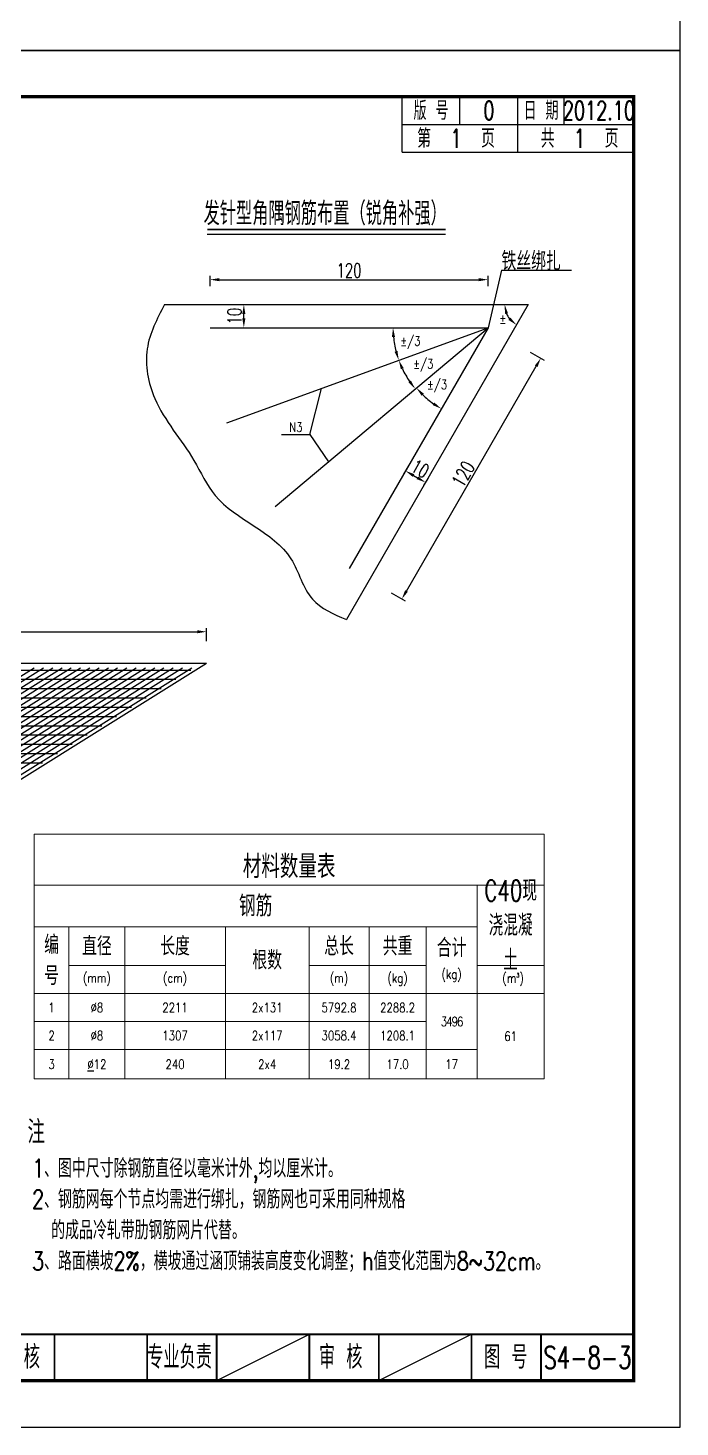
# Model space of a CAD drawing. Header units: millimetres. Extents: x -475 to 1205, y -1212 to 867.
# Drawn here: x -195.9 to -55.2, y -321.1 to -19.3 of the extents above; entities that cross this region are included whole.
import ezdxf
from ezdxf.enums import TextEntityAlignment as Align

# ---------------------------------------------------------------- set-up
doc = ezdxf.new("R2010")
doc.units = ezdxf.units.MM
doc.header["$LTSCALE"] = 0.25
doc.header["$PDMODE"] = 32
doc.header["$PDSIZE"] = 0.5
for name, color, linetype in [('0_yellow', 2, 'Continuous'), ('图框', 7, 'Continuous'), ('尺寸标注', 2, 'Continuous'), ('文字', 7, 'Continuous'), ('文字字符', 7, 'Continuous'), ('标注', 4, 'Continuous'), ('次轮廓线', 7, 'Continuous'), ('结构', 7, 'Continuous'), ('表格', 7, 'Continuous'), ('钢筋', 6, 'Continuous')]:
    doc.layers.add(name, color=color, linetype=linetype)
doc.styles.add('DESIGN', font='romans9_.shx', dxfattribs={"width": 0.8, "bigfont": 'hztxt.shx'})
doc.styles.get("Standard").update_dxf_attribs({"font": 'simplex1.shx', "width": 0.7, "bigfont": 'hztxt.shx'})
doc.styles.add('text', font='romans__.shx', dxfattribs={"width": 0.8, "bigfont": 'hztxt.shx'})
doc.styles.add('汉字', font='simplex1.shx', dxfattribs={"width": 0.8, "bigfont": 'hztxt.shx'})
doc.dimstyles.new('STANDARD-200', dxfattribs={"dimscale": 0, "dimtxt": 3, "dimasz": 2, "dimexe": 0.8, "dimexo": 1, "dimgap": 0.5, "dimtad": 1, "dimdec": 0, "dimlfac": 20, "dimzin": 9, "dimdsep": 46, "dimtxsty": 'Standard', "dimcen": 0.5, "dimclrd": 256, "dimclre": 256, "dimclrt": 7, "dimadec": 0, "dimazin": 2, "dimtfac": 1, "dimtdec": 0, "dimtix": 1, "dimtmove": 2, "dimatfit": 3, "dimfxl": 0, "dimtolj": 1, "dimtzin": 0, "dimlwd": -1, "dimlwe": -1, "dimarcsym": 0})
doc.dimstyles.new('STANDARD-250', dxfattribs={"dimscale": 0, "dimtxt": 3, "dimasz": 2, "dimexe": 0.8, "dimexo": 1, "dimgap": 0.5, "dimtad": 1, "dimdec": 0, "dimlfac": 25, "dimzin": 9, "dimdsep": 46, "dimtxsty": 'Standard', "dimcen": 0.5, "dimclrd": 256, "dimclre": 256, "dimclrt": 7, "dimadec": 0, "dimazin": 2, "dimtfac": 1, "dimtdec": 0, "dimtix": 1, "dimtmove": 2, "dimatfit": 3, "dimfxl": 0, "dimtolj": 1, "dimtzin": 0, "dimlwd": -1, "dimlwe": -1, "dimarcsym": 0})

# ---------------------------------------------------------------- blocks, each defined once
blk = doc.blocks.new('123')
at = {"layer": '图框', "color": 2}
blk.add_lwpolyline([(370.03, 635.68), (370.03, 932.68), (-49.97, 932.68), (-49.97, 635.68)], close=True, dxfattribs=at)
blk = doc.blocks.new('series')
at = {"width": 0.75}
for tag, height, p in [('页码', 4, (-35, -19)), ('图名', 5, (-220, -282)), ('图号', 5, (-20, -282))]:
    blk.add_attdef(tag, text='', height=height, dxfattribs=at).set_placement(p, align=Align.MIDDLE_CENTER)
blk = doc.blocks.new('*D844')
at = {"layer": 'Defpoints', "color": 0}
for p in [(-157.36, -149.52), (-289.46, -156.28), (-157.36, -156.28)]:
    blk.add_point(p, dxfattribs=at)
at = {"layer": '标注'}
for p, q in [((-289.46, -151.52), (-289.46, -148.72)), ((-287.46, -149.52), (-159.36, -149.52)), ((-157.36, -151.52), (-157.36, -148.72))]:
    blk.add_line(p, q, dxfattribs=at)
for points in [[(-287.46, -149.19), (-287.46, -149.85), (-289.46, -149.52)], [(-159.36, -149.19), (-159.36, -149.85), (-157.36, -149.52)]]:
    blk.add_solid(points, dxfattribs=at)
at = {"layer": '标注', "color": 7, "insert": (-223.41, -147.52), "char_height": 3, "attachment_point": 5}
blk.add_mtext('\\A1;696/sin32°', dxfattribs=at)
blk = doc.blocks.new('*T849')
at = {"layer": 'Defpoints', "color": 8, "lineweight": 0}
for p, q in [((0, 0), (7.5, 0)), ((0, 0), (0, -11)), ((7.5, 0), (19.55, 0)), ((19.55, 0), (41.25, 0)), ((41.25, 0), (59.31, 0)), ((59.31, 0), (72.27, 0)), ((72.27, 0), (84.58, 0)), ((84.58, 0), (95.61, 0)), ((95.61, 0), (110.03, 0)), ((110.03, 0), (110.03, -11)), ((7.5, -28.33), (19.55, -28.33)), ((19.55, -28.33), (41.25, -28.33)), ((59.31, -28.33), (72.27, -28.33)), ((72.27, -28.33), (84.58, -28.33)), ((95.61, -28.33), (110.03, -28.33))]:
    blk.add_line(p, q, dxfattribs=at)
at = {"layer": '表格', "color": 1, "lineweight": 0}
for p, q in [((0, -11), (7.5, -11)), ((0, -11), (0, -20)), ((7.5, -11), (19.55, -11)), ((19.55, -11), (41.25, -11)), ((41.25, -11), (59.31, -11)), ((59.31, -11), (72.27, -11)), ((72.27, -11), (84.58, -11)), ((84.58, -11), (95.61, -11)), ((95.61, -11), (110.03, -11)), ((110.03, -11), (110.03, -20)), ((0, -20), (0, -28.33)), ((110.03, -20), (110.03, -28.33)), ((0, -28.33), (0, -34.38)), ((110.03, -28.33), (110.03, -34.38)), ((0, -34.38), (0, -40.43)), ((110.03, -34.38), (110.03, -40.43)), ((0, -40.43), (0, -46.48)), ((110.03, -40.43), (110.03, -46.48)), ((0, -46.48), (0, -52.81)), ((110.03, -46.48), (110.03, -52.81)), ((0, -52.81), (7.5, -52.81)), ((7.5, -52.81), (19.55, -52.81)), ((19.55, -52.81), (41.25, -52.81)), ((41.25, -52.81), (59.31, -52.81)), ((59.31, -52.81), (72.27, -52.81)), ((72.27, -52.81), (84.58, -52.81)), ((84.58, -52.81), (95.61, -52.81)), ((95.61, -52.81), (110.03, -52.81))]:
    blk.add_line(p, q, dxfattribs=at)
at = {"layer": '表格', "color": 2, "lineweight": 0}
for p, q in [((95.61, -11), (95.61, -20)), ((7.5, -20), (7.5, -28.33)), ((19.55, -20), (19.55, -28.33)), ((41.25, -20), (41.25, -28.33)), ((59.31, -20), (59.31, -28.33)), ((72.27, -20), (72.27, -28.33)), ((84.58, -20), (84.58, -28.33)), ((95.61, -20), (95.61, -28.33)), ((7.5, -28.33), (7.5, -34.38)), ((19.55, -28.33), (19.55, -34.38)), ((41.25, -28.33), (41.25, -34.38)), ((59.31, -28.33), (59.31, -34.38)), ((72.27, -28.33), (72.27, -34.38)), ((84.58, -28.33), (84.58, -34.38)), ((95.61, -28.33), (95.61, -34.38)), ((7.5, -34.38), (7.5, -40.43)), ((19.55, -34.38), (19.55, -40.43)), ((41.25, -34.38), (41.25, -40.43)), ((59.31, -34.38), (59.31, -40.43)), ((72.27, -34.38), (72.27, -40.43)), ((84.58, -34.38), (84.58, -40.43)), ((95.61, -34.38), (95.61, -40.43)), ((0, -40.43), (7.5, -40.43)), ((7.5, -40.43), (19.55, -40.43)), ((7.5, -40.43), (7.5, -46.48)), ((19.55, -40.43), (41.25, -40.43)), ((19.55, -40.43), (19.55, -46.48)), ((41.25, -40.43), (59.31, -40.43)), ((41.25, -40.43), (41.25, -46.48)), ((59.31, -40.43), (72.27, -40.43)), ((59.31, -40.43), (59.31, -46.48)), ((72.27, -40.43), (84.58, -40.43)), ((72.27, -40.43), (72.27, -46.48)), ((84.58, -40.43), (84.58, -46.48)), ((95.61, -40.43), (95.61, -46.48)), ((0, -46.48), (7.5, -46.48)), ((7.5, -46.48), (19.55, -46.48)), ((7.5, -46.48), (7.5, -52.81)), ((19.55, -46.48), (41.25, -46.48)), ((19.55, -46.48), (19.55, -52.81)), ((41.25, -46.48), (59.31, -46.48)), ((41.25, -46.48), (41.25, -52.81)), ((59.31, -46.48), (72.27, -46.48)), ((59.31, -46.48), (59.31, -52.81)), ((72.27, -46.48), (84.58, -46.48)), ((72.27, -46.48), (72.27, -52.81)), ((84.58, -46.48), (95.61, -46.48)), ((84.58, -46.48), (84.58, -52.81)), ((95.61, -46.48), (95.61, -52.81))]:
    blk.add_line(p, q, dxfattribs=at)
at = {"layer": '表格', "lineweight": 0}
for p, q in [((0, -20), (7.5, -20)), ((7.5, -20), (19.55, -20)), ((19.55, -20), (41.25, -20)), ((41.25, -20), (59.31, -20)), ((59.31, -20), (72.27, -20)), ((72.27, -20), (84.58, -20)), ((84.58, -20), (95.61, -20)), ((0, -34.38), (7.5, -34.38)), ((7.5, -34.38), (19.55, -34.38)), ((19.55, -34.38), (41.25, -34.38)), ((41.25, -34.38), (59.31, -34.38)), ((59.31, -34.38), (72.27, -34.38)), ((72.27, -34.38), (84.58, -34.38)), ((84.58, -34.38), (95.61, -34.38))]:
    blk.add_line(p, q, dxfattribs=at)
at = {"layer": '表格', "color": 7, "lineweight": 0}
blk.add_line((95.61, -34.38), (110.03, -34.38), dxfattribs=at)
at = {"layer": '表格', "color": 1, "insert": (55.02, -9.5), "char_height": 5, "width": 107.0336, "attachment_point": 8, "style": 'DESIGN'}
blk.add_mtext('材料数量表', dxfattribs=at)
at = {"layer": '表格', "char_height": 4.5, "attachment_point": 5, "style": 'DESIGN'}
for s, insert, width in [('\\A1;{\\W0.7;\\C0;C40现浇混凝土}', (102.82, -19.67), 11.4255), ('钢筋', (47.8, -15.5), 92.6081)]:
    blk.add_mtext(s, dxfattribs=dict(at, insert=insert, width=width))
at = {"layer": '表格', "color": 0, "attachment_point": 5}
for s, insert, char_height, width, style in [('编号', (3.75, -27.19), 4, 4.5, 'DESIGN'), ('直径', (13.53, -24.17), 4, 9.0506, 'DESIGN'), ('长度', (30.4, -24.17), 4, 18.6981, 'DESIGN'), ('总长', (65.79, -24.17), 4, 9.9596, 'DESIGN'), ('共重', (78.43, -24.17), 4, 9.3035, 'DESIGN'), ('{\\H2x;合计\\P}(kg)', (90.09, -27.19), 2, 8.0303, 'text'), ('根数', (50.28, -27.19), 4, 15.0661, 'DESIGN'), ('(mm)', (13.53, -31.36), 2, 9.0506, 'text'), ('(cm)', (30.4, -31.36), 2, 18.6981, 'text'), ('(m)', (65.79, -31.36), 2, 9.9596, 'text'), ('(kg)', (78.43, -31.36), 2, 9.3035, 'text'), ('\\A1; (m{\\H0.4375x;\\S3^ ;\\H2.286x;)}', (102.82, -31.36), 2, 11.4255, 'text'), ('1', (3.75, -37.41), 2, 4.5, 'text'), ('%%C8', (13.53, -37.41), 2, 9.0506, 'text'), ('2211', (30.4, -37.41), 2, 18.6981, 'text'), ('2x131', (50.28, -37.41), 2, 15.0661, 'text'), ('5792.8', (65.79, -37.41), 2, 9.9596, 'text'), ('2288.2', (78.43, -37.41), 2, 9.3035, 'text'), ('{\\T0.8;3496}', (90.09, -40.43), 2, 8.0303, 'text'), ('2', (3.75, -43.45), 2, 4.5, 'text'), ('%%C8', (13.53, -43.45), 2, 9.0506, 'text'), ('1307', (30.4, -43.45), 2, 18.6981, 'text'), ('2x117', (50.28, -43.45), 2, 15.0661, 'text'), ('3058.4', (65.79, -43.45), 2, 9.9596, 'text'), ('1208.1', (78.43, -43.45), 2, 9.3035, 'text'), ('61', (102.82, -43.6), 2, 11.4255, 'text'), ('3', (3.75, -49.64), 2, 4.5, 'text'), ('{\\L%%C}12', (13.53, -49.64), 2, 9.0506, 'text'), ('240', (30.4, -49.64), 2, 18.6981, 'text'), ('2x4', (50.28, -49.64), 2, 15.0661, 'text'), ('19.2', (65.79, -49.64), 2, 9.9596, 'text'), ('17.0', (78.43, -49.64), 2, 9.3035, 'text'), ('17', (90.09, -49.64), 2, 8.0303, 'text')]:
    blk.add_mtext(s, dxfattribs=dict(at, insert=insert, char_height=char_height, width=width, style=style))
blk = doc.blocks.new('*D886')
at = {"layer": 'Defpoints', "color": 0}
for p in [(-96.61, -73.56), (-156.61, -75.93), (-96.61, -75.93)]:
    blk.add_point(p, dxfattribs=at)
at = {"layer": '标注'}
for p, q in [((-156.61, -74.93), (-156.61, -72.76)), ((-154.61, -73.56), (-98.61, -73.56)), ((-96.61, -74.93), (-96.61, -72.76))]:
    blk.add_line(p, q, dxfattribs=at)
for points in [[(-154.61, -73.23), (-154.61, -73.89), (-156.61, -73.56)], [(-98.61, -73.23), (-98.61, -73.89), (-96.61, -73.56)]]:
    blk.add_solid(points, dxfattribs=at)
at = {"layer": '标注', "color": 7, "insert": (-126.61, -71.56), "char_height": 3, "attachment_point": 5}
blk.add_mtext('\\A1;120', dxfattribs=at)
blk = doc.blocks.new('*D887')
at = {"layer": 'Defpoints', "color": 0}
for p in [(-88.4, -88.67), (-85.22, -90.51), (-118.4, -140.63)]:
    blk.add_point(p, dxfattribs=at)
at = {"layer": '标注'}
for p, q in [((-87.53, -89.17), (-84.52, -90.91)), ((-114.22, -140.74), (-86.22, -92.24)), ((-117.53, -141.13), (-114.52, -142.87))]:
    blk.add_line(p, q, dxfattribs=at)
for points in [[(-86.5, -92.07), (-85.93, -92.41), (-85.22, -90.51)], [(-114.5, -140.57), (-113.93, -140.9), (-115.22, -142.47)]]:
    blk.add_solid(points, dxfattribs=at)
at = {"layer": '标注', "color": 7, "insert": (-101.95, -115.49), "char_height": 3, "attachment_point": 5, "rotation": 60}
blk.add_mtext('\\A1;120', dxfattribs=at)
blk = doc.blocks.new('*D888')
at = {"layer": 'Defpoints', "color": 0}
for p in [(-156.29, -78.93), (-149.31, -78.93), (-156.61, -83.93)]:
    blk.add_point(p, dxfattribs=at)
at = {"layer": '标注'}
for p, q in [((-155.29, -78.93), (-148.51, -78.93)), ((-149.31, -81.93), (-149.31, -80.93)), ((-155.31, -83.93), (-148.51, -83.93))]:
    blk.add_line(p, q, dxfattribs=at)
for points in [[(-149.64, -80.93), (-148.98, -80.93), (-149.31, -78.93)], [(-149.64, -81.93), (-148.98, -81.93), (-149.31, -83.93)]]:
    blk.add_solid(points, dxfattribs=at)
at = {"layer": '标注', "color": 7, "insert": (-151.31, -81.43), "char_height": 3, "attachment_point": 5, "rotation": 90}
blk.add_mtext('\\A1;10', dxfattribs=at)
blk = doc.blocks.new('*D889')
at = {"layer": 'Defpoints', "color": 0}
for p in [(-113.44, -113.07), (-110.1, -117.3), (-109.11, -115.57)]:
    blk.add_point(p, dxfattribs=at)
at = {"layer": '标注'}
for p, q in [((-113.94, -113.94), (-114.83, -115.49)), ((-112.7, -115.8), (-111.83, -116.3)), ((-109.61, -116.44), (-110.5, -117.99))]:
    blk.add_line(p, q, dxfattribs=at)
for points in [[(-112.53, -115.51), (-112.87, -116.09), (-114.43, -114.8)], [(-111.67, -116.01), (-112, -116.59), (-110.1, -117.3)]]:
    blk.add_solid(points, dxfattribs=at)
at = {"layer": '标注', "color": 7, "insert": (-111.27, -114.32), "char_height": 3, "attachment_point": 5, "rotation": 330}
blk.add_mtext('\\A1;10', dxfattribs=at)

msp = doc.modelspace()

# ---------------------------------------------------------------- linework, layer by layer
for points, const_width in [([(-65.166, -34.085), (-445.166, -34.085), (-445.166, -311.085), (-65.166, -311.085), (-65.166, -34.085)], 0.7), ([(-445.166, -301.085), (-65.166, -301.085)], 0.4), ([(-170.166, -311.085), (-170.166, -301.085)], 0.4), ([(-155.166, -311.085), (-155.166, -301.085)], 0.4), ([(-135.166, -311.085), (-135.166, -301.085)], 0.4), ([(-120.166, -311.085), (-120.166, -301.085)], 0.4), ([(-100.166, -311.085), (-100.166, -301.085)], 0.4), ([(-85.166, -311.085), (-85.166, -301.085)], 0.4)]:
    msp.add_lwpolyline(points, dxfattribs=dict(const_width=const_width))
for points in [[(-224.957, -156.281), (-157.357, -156.281)], [(-220.37, -195.656), (-157.357, -156.281)]]:
    msp.add_lwpolyline(points)
at = {"color": 6}
for points in [[(-255.97, -195.656), (-194.557, -157.281)], [(-253.97, -195.656), (-192.557, -157.281)], [(-251.97, -195.656), (-190.557, -157.281)], [(-249.97, -195.656), (-188.557, -157.281)], [(-247.97, -195.656), (-186.557, -157.281)], [(-245.97, -195.656), (-184.557, -157.281)], [(-243.97, -195.656), (-182.557, -157.281)], [(-241.97, -195.656), (-180.557, -157.281)], [(-239.97, -195.656), (-178.557, -157.281)], [(-237.97, -195.656), (-176.557, -157.281)], [(-235.97, -195.656), (-174.557, -157.281)], [(-233.97, -195.656), (-172.557, -157.281)], [(-231.97, -195.656), (-170.557, -157.281)], [(-230.558, -159.781), (-163.958, -159.781)], [(-229.97, -195.656), (-168.557, -157.281)], [(-227.97, -195.656), (-166.557, -157.281)], [(-227.358, -157.781), (-160.758, -157.781)], [(-225.97, -195.656), (-164.557, -157.281)], [(-223.97, -195.656), (-162.557, -157.281)], [(-221.97, -195.656), (-160.557, -157.281)], [(-233.759, -161.781), (-167.159, -161.781)], [(-240.16, -165.781), (-173.56, -165.781)], [(-236.96, -163.781), (-170.36, -163.781)], [(-243.361, -167.781), (-176.761, -167.781)], [(-249.762, -171.781), (-183.162, -171.781)], [(-246.562, -169.781), (-179.962, -169.781)], [(-252.963, -173.781), (-186.363, -173.781)], [(-259.364, -177.781), (-192.764, -177.781)], [(-256.164, -175.781), (-189.564, -175.781)]]:
    msp.add_lwpolyline(points, dxfattribs=at)
at = {"layer": '图框', "const_width": 0.4}
for points in [[(-190.166, -311.085), (-190.166, -301.085)], [(-170.166, -311.085), (-170.166, -301.085)]]:
    msp.add_lwpolyline(points, dxfattribs=at)
at = {"layer": '文字'}
msp.add_line((-157.225, -63.731), (-105.756, -63.731), dxfattribs=at)
at = {"layer": '文字', "const_width": 0.4}
msp.add_lwpolyline([(-157.225, -62.731), (-105.756, -62.731)], dxfattribs=at)
at = {"layer": '标注'}
for p, q in [((-93.701, -71.534), (-96.61, -83.93)), ((-93.701, -71.534), (-78.612, -71.534)), ((-135.089, -106.926), (-132.529, -97.004)), ((-141.208, -106.926), (-135.089, -106.926)), ((-135.089, -106.926), (-131.043, -112.823))]:
    msp.add_line(p, q, dxfattribs=at)
for centre, radius, start, end in [((-87.949, -78.93), 5.067, 202.76558, 217.23442), ((-96.61, -83.93), 20.503, 185.5911, 194.4089), ((-96.61, -83.93), 20.503, 205.5911, 214.4089), ((-96.61, -83.93), 20.186, 225.67902, 234.32098)]:
    msp.add_arc(centre, radius, start, end, dxfattribs=at)
for points in [[(-92.948, -80.956), (-92.295, -80.825), (-93.016, -78.93)], [(-117.348, -85.944), (-116.682, -85.911), (-117.113, -83.93)], [(-91.763, -81.746), (-92.204, -82.246), (-90.483, -83.318)], [(-116.15, -88.934), (-116.786, -89.131), (-115.876, -90.943)], [(-115.409, -92.916), (-114.794, -92.657), (-115.876, -90.943)], [(-113.26, -95.315), (-113.791, -95.718), (-112.316, -97.109)], [(-110.958, -98.599), (-110.469, -98.145), (-112.073, -96.906)], [(-108.202, -100.047), (-108.564, -100.607), (-106.703, -101.412)]]:
    msp.add_solid(points, dxfattribs=at)
at = {"layer": '次轮廓线'}
for p, q in [((-115.166, -46.085), (-115.166, -34.085)), ((-102.666, -40.085), (-102.666, -34.085)), ((-90.166, -40.085), (-90.166, -34.085)), ((-80.166, -40.085), (-80.166, -34.085)), ((-115.166, -40.085), (-65.166, -40.085)), ((-90.166, -46.085), (-90.166, -40.085)), ((-115.166, -46.085), (-65.166, -46.085))]:
    msp.add_line(p, q, dxfattribs=at)
at = {"layer": '结构'}
for p, q in [((-166.431, -78.93), (-87.949, -78.93)), ((-87.949, -78.93), (-127.19, -146.897)), ((-155.166, -311.085), (-135.166, -301.085)), ((-120.166, -311.085), (-100.166, -301.085))]:
    msp.add_line(p, q, dxfattribs=at)
msp.add_spline([(-166.431, -78.93), (-170.173, -88.505), (-168.523, -99.21), (-160.091, -112.538), (-155.504, -120.099), (-139.162, -133.781), (-134.5, -142.493), (-127.19, -146.897)], degree=3, dxfattribs=at)
at = {"layer": '钢筋'}
for p, q in [((-156.61, -83.93), (-96.61, -83.93)), ((-152.991, -104.451), (-96.61, -83.93)), ((-142.572, -122.497), (-96.61, -83.93)), ((-96.61, -83.93), (-126.61, -135.892))]:
    msp.add_line(p, q, dxfattribs=at)

# ---------------------------------------------------------------- block references
ref = msp.add_blockref('series', (-55.166, -24.085))
ref.add_attrib('页码', '第  1  页    共  1  页', dxfattribs={"height": 4, "width": 0.75}).set_placement((-90.166, -43.085), align=Align.MIDDLE_CENTER)
ref.add_attrib('图名', 'K0+578箱涵涵顶铺装设计图', dxfattribs={"height": 5, "width": 0.75}).set_placement((-275.166, -306.085), align=Align.MIDDLE_CENTER)
ref.add_attrib('图号', 'S4-8-3', dxfattribs={"height": 4.8, "width": 0.7}).set_placement((-75.166, -306.085), align=Align.MIDDLE_CENTER)
msp.add_blockref('*T849', (-194.554, -193.19))
at = {"layer": '标注'}
for p in [(-425.191, -659.766), (-425.191, -956.766)]:
    msp.add_blockref('123', p, dxfattribs=at)

# ---------------------------------------------------------------- texts
at = {"width": 0.7}
for s, p in [('专业负责', (-163.176, -305.991)), ('审 核', (-128.402, -305.991)), ('图 号', (-92.783, -305.991))]:
    msp.add_text(s, height=5, dxfattribs=at).set_placement(p, align=Align.MIDDLE_CENTER)
at = {"layer": '0_yellow', "color": 7, "style": 'text', "width": 0.8}
msp.add_text('N3', height=2, dxfattribs=at).set_placement((-138.09, -105.389), align=Align.MIDDLE)
at = {"layer": '图框', "width": 0.7}
msp.add_text('复 核', height=5, dxfattribs=at).set_placement((-198.026, -305.991), align=Align.MIDDLE_CENTER)
at = {"layer": '尺寸标注', "color": 7, "style": 'text', "width": 0.8}
for s, p in [('%%128', (-94.176, -82.986)), ('%%128/3', (-115.567, -87.818)), ('%%128/3', (-112.782, -92.736)), ('%%128/3', (-109.794, -97.198))]:
    msp.add_text(s, height=2, dxfattribs=at).set_placement(p)
at = {"layer": '文字', "width": 0.7}
for s, p in [('版 号', (-108.916, -37.085)), ('0', (-96.416, -37.085)), ('日 期', (-85.166, -37.085)), ('2012.10', (-72.666, -37.085))]:
    msp.add_text(s, height=4, dxfattribs=at).set_placement(p, align=Align.MIDDLE_CENTER)
msp.add_text('发针型角隅钢筋布置（锐角补强）', height=5, dxfattribs=at).set_placement((-131.755, -61.792), align=Align.CENTER)
at = {"layer": '文字', "insert": (-196.002, -287.665), "char_height": 4, "width": 115.40144, "attachment_point": 7, "style": '汉字'}
msp.add_mtext('{\\H1.25x;\\W0.75;注\\P\\pi-1,l2;\\H0.8x;1、图中尺寸除钢筋直径以毫米计外,均以厘米计。\\P2、钢筋网每个节点均需进行绑扎，钢筋网也可采用同种规格\\P  的成品冷轧带肋钢筋网片代替。\\P3、路面横坡2%，横坡通过涵顶铺装高度变化调整；h值变化范围为8~32cm。}', dxfattribs=at)
at = {"layer": '文字字符', "style": 'DESIGN', "width": 0.8}
msp.add_text('铁丝绑扎', height=4, dxfattribs=at).set_placement((-93.701, -71.534))

# ---------------------------------------------------------------- dimensions: what is measured, and where the dimension line sits
at = {"layer": '标注'}
dim = msp.add_linear_dim(base=(-96.61, -73.559), p1=(-156.61, -75.926), p2=(-96.61, -75.926), text='120', dimstyle='STANDARD-250', override={"dimscale": 1, "dimzin": 8, "dimfxl": 6, "dimarcsym": 2}, dxfattribs=at)
dim.commit()
dim.dimension.update_dxf_attribs({"geometry": '*D886', "text_midpoint": (-126.61, -71.559)})
dim = msp.add_linear_dim(base=(-149.309, -78.93), p1=(-156.61, -83.93), p2=(-156.289, -78.93), angle=90, text='10', dimstyle='STANDARD-250', override={"dimscale": 1, "dimzin": 8, "dimfxl": 6, "dimarcsym": 2}, dxfattribs=at)
dim.commit()
dim.dimension.update_dxf_attribs({"geometry": '*D888', "text_midpoint": (-151.309, -81.43)})
for p1, p2, distance, text, dimstyle, override, picture, middle in [((-118.401, -140.631), (-88.401, -88.669), -3.678, '120', 'STANDARD-250', {"dimscale": 1, "dimzin": 8, "dimfxl": 6, "dimarcsym": 2}, '*D887', (-101.948, -115.489)), ((-113.436, -113.075), (-109.106, -115.575), -1.989, '10', 'STANDARD-250', {"dimscale": 1, "dimzin": 8, "dimfxl": 6, "dimarcsym": 2}, '*D889', (-111.266, -114.316)), ((-289.46, -156.281), (-157.357, -156.281), 6.761, '696/sin32°', 'STANDARD-200', {"dimscale": 1}, '*D844', (-223.409, -147.52))]:
    dim = msp.add_aligned_dim(p1=p1, p2=p2, distance=distance, text=text, dimstyle=dimstyle, override=override, dxfattribs=at)
    dim.commit()
    dim.dimension.update_dxf_attribs({"geometry": picture, "text_midpoint": middle})

doc.saveas('drawing.dxf')
